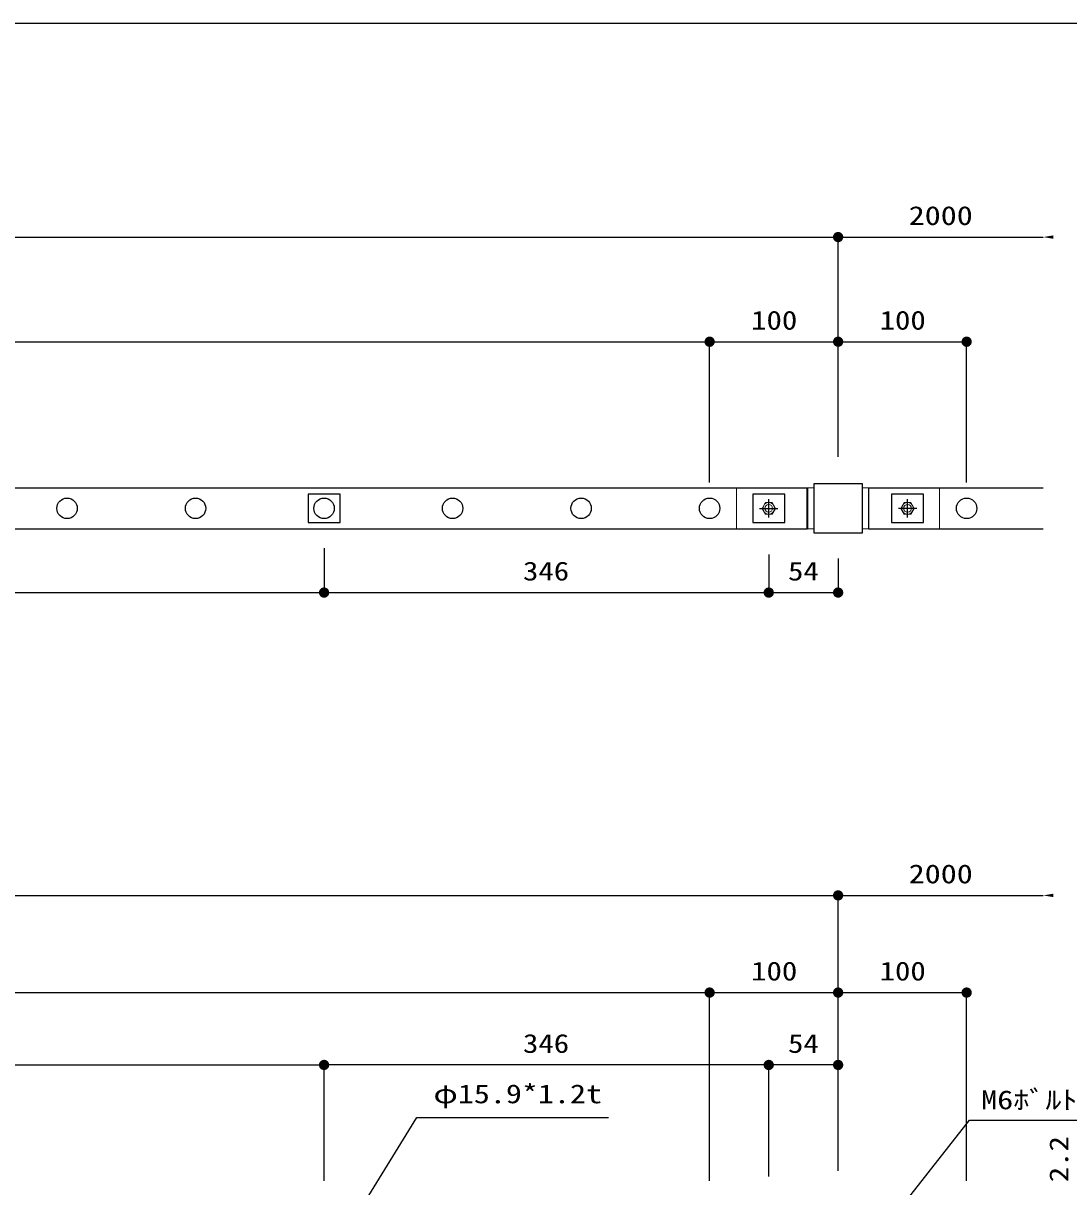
# Model space of a CAD drawing. Units: millimetres on the paper, scale 1:8. Extents: x -203 to 194, y -148 to 137.
# Drawn here: x -4 to 97.7, y 23.5 to 136.7 of the extents above; entities that cross this region are included whole.
import ezdxf
from ezdxf.enums import TextEntityAlignment as Align

# ---------------------------------------------------------------- set-up
doc = ezdxf.new("R2010")
doc.units = ezdxf.units.MM
doc.linetypes.add('CHAIN', pattern=[18.5, 12, -1.5, 3.5, -1.5])
doc.linetypes.add('DASHED_SPACED', pattern=[12, 6, -6])
for name, color, linetype, lineweight in [('0-1_0', 6, 'Continuous', 25), ('0-2_DIM1', 3, 'Continuous', 25), ('0-3_横桟', 2, 'Continuous', 25), ('0-4_文字', 7, 'Continuous', 25), ('0-6_ｾﾝﾀｰ', 1, 'CHAIN', 25), ('0-7_縦格子', 6, 'Continuous', 25), ('0-8_支柱', 60, 'Continuous', 25), ('0-A_下地', 30, 'Continuous', 9)]:
    doc.layers.add(name, color=color, linetype=linetype, lineweight=lineweight)
doc.styles.add('ＭＳ ゴシック', font='')
doc.styles.get('ＭＳ ゴシック').set_extended_font_data('MS Gothic')

# ---------------------------------------------------------------- blocks, each defined once
blk = doc.blocks.new('filled_dot')
at = {"color": 0, "linetype": 'Continuous', "lineweight": -2, "const_width": 1.25}
blk.add_lwpolyline([(-0.625, 0, 1), (0.625, 0, 1)], format="xyb", close=True, dxfattribs=at)
blk = doc.blocks.new('filled_arrow')
at = {"color": 0, "linetype": 'Continuous', "lineweight": -2}
blk.add_solid([(7.5, 1.25), (0, 0), (7.5, -1.25)], dxfattribs=at)

msp = doc.modelspace()

# ---------------------------------------------------------------- linework, layer by layer
at = {"layer": '0-1_0'}
msp.add_line((-203.388, 136.725), (193.518, 136.725), dxfattribs=at)
at = {"layer": '0-2_DIM1'}
for p, q in [((-174.746, 115.925), (75.254, 115.925)), ((75.254, 94.537), (75.254, 116.082)), ((75.254, 94.537), (75.254, 116.082)), ((75.254, 115.925), (95.198, 115.925)), ((-162.246, 105.745), (62.754, 105.745)), ((62.754, 92.037), (62.754, 105.901)), ((62.754, 92.037), (62.754, 105.901)), ((62.754, 105.745), (75.254, 105.745)), ((75.254, 94.537), (75.254, 105.901)), ((75.254, 94.537), (75.254, 105.901)), ((75.254, 105.745), (87.754, 105.745)), ((87.754, 92.037), (87.754, 105.901)), ((25.254, 85.662), (25.254, 81.187)), ((25.254, 85.037), (25.254, 81.187)), ((68.504, 85.037), (68.504, 81.187)), ((68.504, 85.037), (68.504, 81.187)), ((75.254, 84.662), (75.254, 81.187)), ((-124.746, 81.343), (25.254, 81.343)), ((25.254, 81.343), (68.504, 81.343)), ((68.504, 81.343), (75.254, 81.343)), ((-174.746, 51.884), (75.254, 51.884)), ((75.254, 25.102), (75.254, 52.04)), ((75.254, 38.852), (75.254, 52.04)), ((75.254, 51.884), (95.198, 51.884)), ((-162.246, 42.431), (62.754, 42.431)), ((62.754, 24.102), (62.754, 42.587)), ((62.754, 24.102), (62.754, 42.587)), ((62.754, 42.431), (75.254, 42.431)), ((75.254, 25.102), (75.254, 42.587)), ((75.254, 25.102), (75.254, 42.587)), ((75.254, 42.431), (87.754, 42.431)), ((87.754, 24.102), (87.754, 42.587)), ((-124.746, 35.39), (25.254, 35.39)), ((25.254, 24.102), (25.254, 35.546)), ((25.254, 24.102), (25.254, 35.546)), ((68.504, 35.39), (25.254, 35.39)), ((68.504, 24.525), (68.504, 35.546)), ((68.504, 24.525), (68.504, 35.546)), ((75.254, 35.39), (68.504, 35.39)), ((75.254, 25.102), (75.254, 35.546))]:
    msp.add_line(p, q, dxfattribs=at)
at = {"layer": '0-3_横桟'}
for p, q in [((-171.746, 91.537), (72.254, 91.537)), ((72.254, 87.537), (72.254, 91.537)), ((78.254, 91.537), (95.198, 91.537)), ((78.254, 87.537), (78.254, 91.537)), ((-171.746, 87.537), (72.254, 87.537)), ((78.254, 87.537), (95.198, 87.537))]:
    msp.add_line(p, q, dxfattribs=at)
at = {"layer": '0-3_横桟', "linetype": 'DASHED_SPACED'}
for points in [[(23.692, 88.162), (26.817, 88.162), (26.817, 90.912), (23.692, 90.912)], [(66.942, 88.162), (70.067, 88.162), (70.067, 90.912), (66.942, 90.912)], [(80.442, 88.162), (83.567, 88.162), (83.567, 90.912), (80.442, 90.912)]]:
    msp.add_lwpolyline(points, close=True, dxfattribs=at)
at = {"layer": '0-4_文字'}
for p, q in [((81.995, 22.333), (88.045, 30.023)), ((88.045, 30.023), (98.701, 30.023))]:
    msp.add_line(p, q, dxfattribs=at)
msp.add_lwpolyline([(26.248, 17.202), (34.267, 30.284), (35.267, 30.284), (52.91, 30.284)], dxfattribs=at)
at = {"layer": '0-6_ｾﾝﾀｰ'}
for p, q in [((67.61, 89.537), (69.398, 89.537)), ((68.504, 88.644), (68.504, 90.431)), ((82.898, 89.537), (81.11, 89.537)), ((82.004, 88.644), (82.004, 90.431))]:
    msp.add_line(p, q, dxfattribs=at)
at = {"layer": '0-7_縦格子'}
for centre in [(0.254, 89.537), (12.754, 89.537), (25.254, 89.537), (37.754, 89.537), (50.254, 89.537), (62.754, 89.537), (87.754, 89.537)]:
    msp.add_circle(centre, 0.994, dxfattribs=at)
at = {"layer": '0-8_支柱'}
msp.add_lwpolyline([(72.879, 87.162), (77.629, 87.162), (77.629, 91.912), (72.879, 91.912)], close=True, dxfattribs=at)
at = {"layer": '0-A_下地', "linetype": 'DASHED_SPACED'}
for p, q in [((72.879, 91.537), (65.379, 91.537)), ((65.379, 87.537), (65.379, 91.537)), ((72.317, 91.537), (72.317, 87.537)), ((72.879, 91.537), (72.879, 87.537)), ((77.629, 91.537), (85.129, 91.537)), ((77.629, 91.537), (77.629, 87.537)), ((78.192, 91.537), (78.192, 87.537)), ((85.129, 87.537), (85.129, 91.537)), ((72.879, 87.537), (65.379, 87.537)), ((77.629, 87.537), (85.129, 87.537))]:
    msp.add_line(p, q, dxfattribs=at)
at = {"layer": '0-A_下地'}
for p, q in [((67.853, 89.537), (68.178, 90.102)), ((68.178, 88.973), (67.853, 89.537)), ((68.178, 90.102), (68.83, 90.102)), ((68.83, 90.102), (69.156, 89.537)), ((69.156, 89.537), (68.83, 88.973)), ((81.353, 89.537), (81.678, 90.102)), ((81.678, 88.973), (81.353, 89.537)), ((81.678, 90.102), (82.33, 90.102)), ((82.33, 90.102), (82.656, 89.537)), ((82.656, 89.537), (82.33, 88.973)), ((68.83, 88.973), (68.178, 88.973)), ((82.33, 88.973), (81.678, 88.973))]:
    msp.add_line(p, q, dxfattribs=at)
for centre, radius in [((68.504, 89.537), 0.564), ((68.504, 89.537), 0.375), ((82.004, 89.537), 0.564), ((82.004, 89.537), 0.375)]:
    msp.add_circle(centre, radius, dxfattribs=at)

# ---------------------------------------------------------------- block references
at = {"layer": '0-2_DIM1'}
for name, p, xscale, yscale in [('filled_dot', (75.254, 115.925), 0.4, 0.4), ('filled_arrow', (95.198, 115.925), 0.133, 0.133), ('filled_dot', (62.754, 105.745), 0.4, 0.4), ('filled_dot', (75.254, 105.745), 0.4, 0.4), ('filled_dot', (87.754, 105.745), 0.4, 0.4), ('filled_dot', (25.254, 81.343), 0.4, 0.4), ('filled_dot', (68.504, 81.343), 0.4, 0.4), ('filled_dot', (75.254, 81.343), 0.4, 0.4), ('filled_dot', (75.254, 51.884), 0.4, 0.4), ('filled_arrow', (95.198, 51.884), 0.133, 0.133), ('filled_dot', (62.754, 42.431), 0.4, 0.4), ('filled_dot', (75.254, 42.431), 0.4, 0.4), ('filled_dot', (87.754, 42.431), 0.4, 0.4), ('filled_dot', (25.254, 35.39), 0.4, 0.4), ('filled_dot', (68.504, 35.39), 0.4, 0.4), ('filled_dot', (75.254, 35.39), 0.4, 0.4)]:
    msp.add_blockref(name, p, dxfattribs=dict(at, xscale=xscale, yscale=yscale))
at = {"layer": '0-2_DIM1', "xscale": 0.4, "yscale": 0.4, "rotation": 180}
for p in [(75.254, 115.925), (62.754, 105.745), (75.254, 105.745), (25.254, 81.343), (68.504, 81.343), (75.254, 51.884), (62.754, 42.431), (75.254, 42.431), (25.254, 35.39), (68.504, 35.39)]:
    msp.add_blockref('filled_dot', p, dxfattribs=at)

# ---------------------------------------------------------------- texts
at = {"layer": '0-2_DIM1', "style": 'ＭＳ ゴシック'}
for s, width, p in [('2000', 1.25, (82.117, 116.55)), ('100', 1.2, (66.79, 106.37)), ('100', 1.2, (79.29, 106.37)), ('346', 1.2, (44.601, 81.968)), ('54', 1.2, (70.382, 81.968)), ('2000', 1.25, (82.117, 52.509)), ('100', 1.2, (66.79, 43.056)), ('100', 1.2, (79.29, 43.056)), ('346', 1.2, (44.601, 36.015)), ('54', 1.2, (70.382, 36.015))]:
    msp.add_text(s, height=1.833, dxfattribs=dict(at, width=width)).set_placement(p, align=Align.BOTTOM_LEFT)
at = {"layer": '0-2_DIM1', "style": 'ＭＳ ゴシック', "width": 1.2}
msp.add_text('2.2', height=1.833, rotation=90, dxfattribs=at).set_placement((98.187, 23.977), align=Align.BOTTOM_LEFT)
at = {"layer": '0-4_文字', "style": 'ＭＳ ゴシック', "width": 1.25}
for s, p in [('φ15.9*1.2t', (35.892, 31.112)), ('M6ﾎﾞﾙﾄ', (89.168, 30.53))]:
    msp.add_text(s, height=1.833, dxfattribs=at).set_placement(p, align=Align.BOTTOM_LEFT)

doc.saveas('drawing.dxf')
